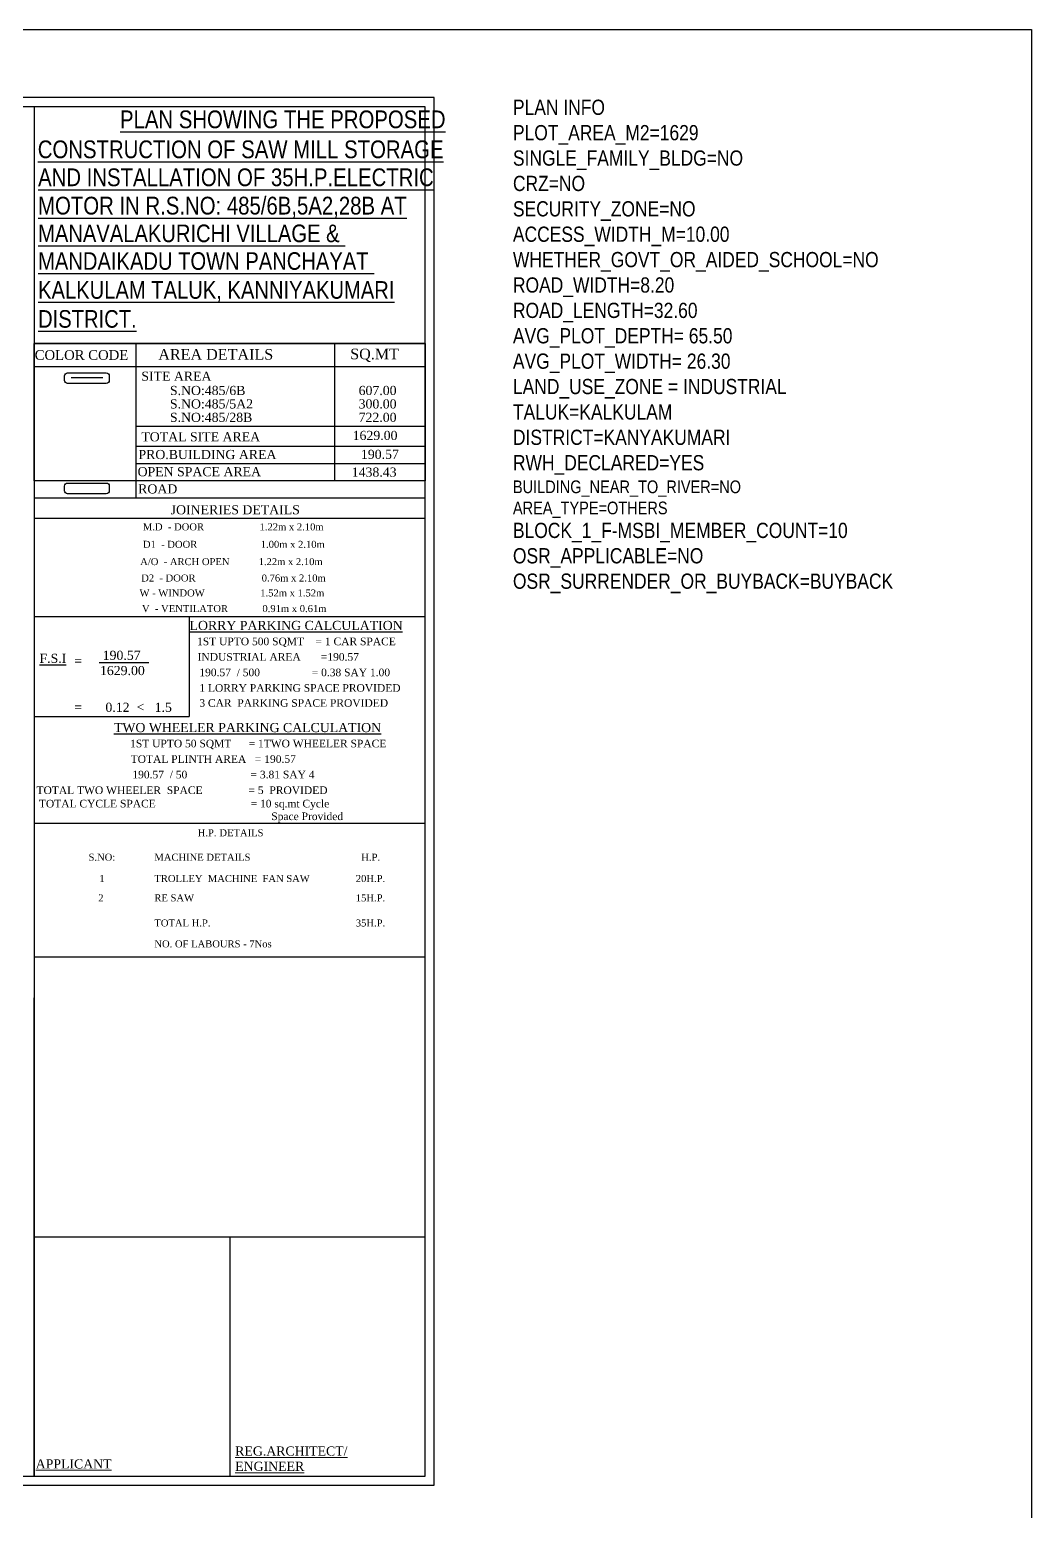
# Model space of a CAD drawing. Header units: metres. Extents: x 5669 to 5845, y 5621 to 5793.
# Drawn here: x 5779.1 to 5844.9, y 5695.5 to 5792.8 of the extents above; entities that cross this region are included whole.
import ezdxf

# ---------------------------------------------------------------- set-up
doc = ezdxf.new("R2010")
doc.units = ezdxf.units.M
doc.header["$MEASUREMENT"] = 0
doc.layers.add('PLAN_INFO', color=1, linetype='Continuous', plot=False)
doc.styles.get("Standard").update_dxf_attribs({"font": 'swissc.ttf', "height": 0.35})
doc.styles.add('style2', font='times.ttf')
doc.styles.add('style4', font='dutcheb.ttf')

msp = doc.modelspace()

# ---------------------------------------------------------------- linework, layer by layer
for p, q in [((5779.362, 5787.752), (5779.362, 5697.84)), ((5805.035, 5772.198), (5779.362, 5772.198)), ((5786.043, 5772.198), (5786.043, 5762.048)), ((5799.1, 5763.18), (5799.1, 5772.198)), ((5805.035, 5770.682), (5779.362, 5770.682)), ((5781.797, 5769.968), (5783.859, 5769.968)), ((5805.035, 5766.749), (5786.043, 5766.749)), ((5805.035, 5765.446), (5786.043, 5765.446)), ((5805.035, 5764.314), (5786.043, 5764.314)), ((5805.035, 5763.182), (5779.362, 5763.182)), ((5805.035, 5762.048), (5779.362, 5762.048)), ((5805.035, 5760.718), (5779.362, 5760.718)), ((5779.362, 5754.271), (5805.035, 5754.271)), ((5789.543, 5754.271), (5789.543, 5747.708)), ((5783.63, 5751.268), (5786.88, 5751.268)), ((5779.362, 5747.708), (5789.543, 5747.708)), ((5779.362, 5740.7), (5805.035, 5740.7)), ((5779.362, 5731.929), (5805.035, 5731.929)), ((5779.362, 5697.84), (5779.362, 5729.246)), ((5779.362, 5713.543), (5805.035, 5713.543)), ((5792.198, 5713.543), (5792.198, 5697.84)), ((5682.851, 5697.84), (5779.362, 5697.84))]:
    msp.add_line(p, q)
for points in [[(5669.453, 5792.814), (5844.861, 5792.814), (5844.861, 5620.772), (5669.453, 5620.772)], [(5682.251, 5697.24), (5805.635, 5697.24), (5805.635, 5788.352), (5682.251, 5788.352)], [(5682.851, 5697.84), (5805.035, 5697.84), (5805.035, 5787.752), (5682.851, 5787.752)], [(5779.362, 5772.198), (5805.035, 5772.198), (5805.035, 5763.18), (5779.362, 5763.18)]]:
    msp.add_lwpolyline(points, close=True)
for points in [[(5781.552, 5770.281), (5784.087, 5770.281, -0.414214), (5784.287, 5770.081), (5784.287, 5769.779, -0.414214), (5784.087, 5769.579), (5781.552, 5769.579, -0.414214), (5781.352, 5769.779), (5781.352, 5770.081, -0.414214)], [(5781.552, 5763.043), (5784.087, 5763.043, -0.414214), (5784.287, 5762.843), (5784.287, 5762.541, -0.414214), (5784.087, 5762.341), (5781.552, 5762.341, -0.414214), (5781.352, 5762.541), (5781.352, 5762.843, -0.414214)]]:
    msp.add_lwpolyline(points, format="xyb", close=True)

# ---------------------------------------------------------------- texts
for s, height, p in [('%%UPLAN SHOWING THE PROPOSED', 1.16672, (5784.995, 5786.34)), ('%%UCONSTRUCTION OF SAW MILL STORAGE', 1.16672, (5779.593, 5784.372)), ('%%UAND INSTALLATION OF 35H.P.ELECTRIC%%U ', 1.16672, (5779.613, 5782.535)), ('%%UMOTOR IN R.S.NO: 485/6B,5A2,28B AT', 1.16672, (5779.613, 5780.675)), ('%%UMANAVALAKURICHI VILLAGE & ', 1.15657, (5779.613, 5778.859)), ('%%UMANDAIKADU TOWN PANCHAYAT ', 1.15657, (5779.613, 5777.042)), ('%%UKALKULAM TALUK, KANNIYAKUMARI', 1.15657, (5779.613, 5775.142)), ('%%UDISTRICT.', 1.15657, (5779.613, 5773.241))]:
    msp.add_text(s, height=height).set_placement(p)
for s, height, style, p in [('COLOR CODE', 0.64, 'style4', (5779.389, 5771.13)), ('AREA DETAILS', 0.7, 'style4', (5787.511, 5771.141)), ('SQ.MT', 0.7, 'style4', (5800.117, 5771.167)), ('SITE AREA', 0.6, 'style4', (5786.395, 5769.757)), ('S.NO:485/6B', 0.6, 'style4', (5788.272, 5768.822)), ('607.00', 0.6, 'style4', (5800.669, 5768.822)), ('S.NO:485/5A2', 0.6, 'style4', (5788.272, 5767.939)), ('S.NO:485/28B', 0.6, 'style4', (5788.272, 5767.056)), ('300.00', 0.6, 'style4', (5800.669, 5767.939)), ('722.00', 0.6, 'style4', (5800.669, 5767.056)), ('TOTAL SITE AREA', 0.6, 'style4', (5786.395, 5765.779)), ('1629.00', 0.6, 'style4', (5800.277, 5765.869)), ('PRO.BUILDING AREA', 0.6, 'style4', (5786.207, 5764.617)), ('190.57', 0.6, 'style4', (5800.82, 5764.627)), ('OPEN SPACE AREA', 0.6, 'style4', (5786.151, 5763.488)), ('1438.43', 0.6, 'style4', (5800.218, 5763.461)), ('ROAD', 0.6, 'style4', (5786.19, 5762.357)), ('JOINERIES DETAILS', 0.6, 'style2', (5788.325, 5760.988)), ('%%ULORRY PARKING CALCULATION', 0.6, 'style4', (5789.565, 5753.392)), ('1ST UPTO 500 SQMT    = 1 CAR SPACE', 0.5, 'style4', (5790.055, 5752.393)), ('%%UF.S.I', 0.6, 'style4', (5779.703, 5751.233)), ('=', 0.6, 'style4', (5781.988, 5751.067)), ('190.57', 0.6, 'style4', (5783.856, 5751.431)), ('INDUSTRIAL AREA       =190.57', 0.5, 'style4', (5790.091, 5751.375)), ('1629.00', 0.6, 'style4', (5783.678, 5750.431)), ('190.57  / 500                  = 0.38 SAY 1.00', 0.5, 'style4', (5790.205, 5750.357)), ('1 LORRY PARKING SPACE PROVIDED', 0.5, 'style4', (5790.205, 5749.338)), ('=', 0.6, 'style4', (5781.985, 5748.016)), ('0.12', 0.6, 'style4', (5784.037, 5748.017)), ('<', 0.6, 'style4', (5786.082, 5748.031)), ('1.5', 0.6, 'style4', (5787.27, 5748.015)), ('3 CAR  PARKING SPACE PROVIDED', 0.5, 'style4', (5790.205, 5748.35)), ('%%UTWO WHEELER PARKING CALCULATION', 0.6, 'style4', (5784.6, 5746.686)), ('1ST UPTO 50 SQMT      = 1TWO WHEELER SPACE', 0.5, 'style4', (5785.658, 5745.688)), ('TOTAL PLINTH AREA   = 190.57', 0.5, 'style4', (5785.694, 5744.669)), ('190.57  / 50                      = 3.81 SAY 4 ', 0.5, 'style4', (5785.808, 5743.651)), ('TOTAL TWO WHEELER  SPACE                = 5  PROVIDED', 0.5, 'style4', (5779.51, 5742.623)), ('TOTAL CYCLE SPACE                                 = 10 sq.mt Cycle          ', 0.5, 'style4', (5779.666, 5741.743)), (' Space Provided', 0.5, 'style4', (5794.743, 5740.91))]:
    msp.add_text(s, height=height, dxfattribs=dict(style=style)).set_placement(p)
at = {"char_height": 0.46, "attachment_point": 1, "style": 'style2'}
for s, insert in [('{\\C256;M.D  - DOOR                     1.22m x 2.10m}', (5786.5, 5760.395)), ('{\\C256;D1  - DOOR                        1.00m x 2.10m}', (5786.5, 5759.248)), ('{\\C256;A/O  - ARCH OPEN           1.22m x 2.10m}', (5786.321, 5758.111)), ('{\\C256;  D2  - DOOR                         0.76m x 2.10m}', (5786.04, 5757.036)), ('{\\C256;W - WINDOW                     1.52m x 1.52m}', (5786.276, 5756.055)), ('{\\C256;V  - VENTILATOR             0.91m x 0.61m}', (5786.437, 5755.029))]:
    msp.add_mtext(s, dxfattribs=dict(at, insert=insert))
at = {"char_height": 0.46, "width": 10.76116, "attachment_point": 1, "style": 'style2'}
for s, insert in [('{\\W2.708984; }H.P.{\\W1.082031; }DETAILS', (5789.628, 5740.306)), ('S.NO:', (5782.926, 5738.703)), ('MACHINE DETAILS', (5787.253, 5738.703)), ('H.P.', (5800.845, 5738.703)), ('1', (5783.638, 5737.304)), ('TROLLEY  MACHINE  FAN SAW', (5787.253, 5737.304)), ('20H.P.', (5800.483, 5737.304)), ('2', (5783.566, 5736.033)), ('RE SAW', (5787.253, 5736.033)), ('15H.P.', (5800.483, 5736.033)), ('TOTAL H.P.', (5787.253, 5734.385)), ('35H.P.', (5800.483, 5734.385)), ('NO. OF LABOURS - 7Nos', (5787.253, 5733.012))]:
    msp.add_mtext(s, dxfattribs=dict(at, insert=insert))
at = {"lineweight": 5, "char_height": 0.6, "attachment_point": 1}
for s, insert in [('{\\fTimes New Roman|b0|i0|c0|p18;\\LREG.ARCHITECT/\\PENGINEER}', (5792.564, 5699.78)), ('{\\fTimes New Roman|b0|i0|c0|p18;\\LAPPLICANT}', (5779.457, 5698.936))]:
    msp.add_mtext(s, dxfattribs=dict(at, insert=insert))
at = {"layer": 'PLAN_INFO', "insert": (5810.805, 5788.216), "char_height": 1, "width": 36.17558, "attachment_point": 1}
msp.add_mtext('PLAN INFO\\PPLOT_AREA_M2=1629\\PSINGLE_FAMILY_BLDG=NO\\PCRZ=NO\\PSECURITY_ZONE=NO\\PACCESS_WIDTH_M=10.00\\PWHETHER_GOVT_OR_AIDED_SCHOOL=NO\\PROAD_WIDTH=8.20\\PROAD_LENGTH=32.60\\PAVG_PLOT_DEPTH= 65.50\\PAVG_PLOT_WIDTH= 26.30\\PLAND_USE_ZONE = INDUSTRIAL\\PTALUK=KALKULAM\\PDISTRICT=KANYAKUMARI\\PRWH_DECLARED=YES\\P{\\H0.83333x;BUILDING_NEAR_TO_RIVER=NO\\PAREA_TYPE=OTHERS\\P}BLOCK_1_F-MSBI_MEMBER_COUNT=10\\POSR_APPLICABLE=NO\\POSR_SURRENDER_OR_BUYBACK=BUYBACK', dxfattribs=at)

doc.saveas('drawing.dxf')
